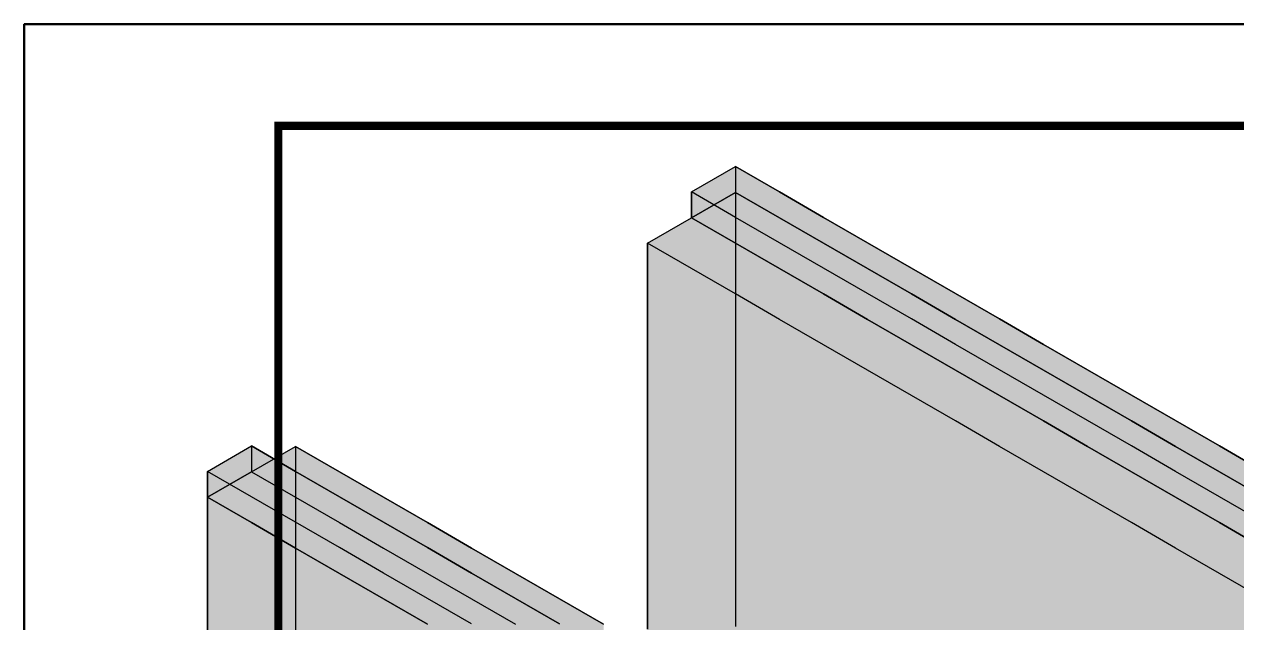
# Model space of a CAD drawing. Header units: metres. Extents: x 0 to 28.4, y 0 to 5.9.
# Drawn here: x 10 to 11.193, y 5.351 to 5.94 of the extents above; entities that cross this region are included whole.
import ezdxf

# ---------------------------------------------------------------- set-up
doc = ezdxf.new("R2010")
doc.units = ezdxf.units.M
doc.header["$LTSCALE"] = 0.25
doc.layers.add('ISO-ARISTAS', color=8, linetype='CONTINUOUS')
doc.layers.add('ISO-CONCRETO-SUP', color=254, linetype='CONTINUOUS', true_color=0xe8e8e8)
doc.layers.add('MARCO', color=7, linetype='CONTINUOUS', lineweight=50)

msp = doc.modelspace()

# ---------------------------------------------------------------- linework, layer by layer
at = {"layer": 'ISO-ARISTAS', "color": 250}
for p, q in [((10.6567, 5.775), (10.7, 5.8)), ((10.6567, 5.775), (10.7, 5.8)), ((10.7433, 5.775), (10.7, 5.8)), ((10.7, 5.8), (10.7, 5.7746)), ((10.7, 5.8), (10.7, 5.7746)), ((10.7, 5.8), (10.7433, 5.775)), ((10.6567, 5.7496), (10.6567, 5.775)), ((10.7, 5.75), (10.6567, 5.775)), ((10.7, 5.75), (10.6567, 5.775)), ((10.6567, 5.775), (10.6567, 5.7496)), ((10.6567, 5.7496), (10.7, 5.7746)), ((10.7, 5.7746), (10.6567, 5.7496)), ((10.6567, 5.7496), (10.7, 5.7746)), ((10.6567, 5.7496), (10.7, 5.7746)), ((10.7433, 5.7496), (10.7, 5.7746)), ((10.7, 5.7746), (10.7, 5.7271)), ((10.7, 5.7746), (10.7, 5.7271)), ((10.7, 5.7746), (10.7433, 5.7496)), ((10.7, 5.7746), (10.7433, 5.7496)), ((10.7, 5.7746), (10.7433, 5.7496)), ((10.7866, 5.75), (10.7433, 5.775)), ((10.7433, 5.775), (10.7866, 5.75)), ((10.6134, 5.7246), (10.6567, 5.7496)), ((10.6134, 5.7246), (10.6567, 5.7496)), ((10.7, 5.7246), (10.6567, 5.7496)), ((10.6567, 5.7496), (10.7, 5.7246)), ((10.7433, 5.725), (10.7, 5.75)), ((10.7433, 5.725), (10.7, 5.75)), ((10.7866, 5.7246), (10.7433, 5.7496)), ((10.7433, 5.7496), (10.7866, 5.7246)), ((10.7433, 5.7496), (10.7866, 5.7246)), ((10.7433, 5.7496), (10.7866, 5.7246)), ((10.8299, 5.725), (10.7866, 5.75)), ((10.7866, 5.75), (10.8299, 5.725)), ((10.6134, 5.6771), (10.6134, 5.7246)), ((10.6567, 5.6996), (10.6134, 5.7246)), ((10.6567, 5.6996), (10.6134, 5.7246)), ((10.6134, 5.7246), (10.6134, 5.6771)), ((10.7, 5.7271), (10.7, 5.6797)), ((10.7, 5.7271), (10.7, 5.6797)), ((10.7433, 5.6996), (10.7, 5.7246)), ((10.7, 5.7246), (10.7433, 5.6996)), ((10.7866, 5.7), (10.7433, 5.725)), ((10.7866, 5.7), (10.7433, 5.725)), ((10.8299, 5.6996), (10.7866, 5.7246)), ((10.7866, 5.7246), (10.8299, 5.6996)), ((10.7866, 5.7246), (10.8299, 5.6996)), ((10.7866, 5.7246), (10.8299, 5.6996)), ((10.8732, 5.7), (10.8299, 5.725)), ((10.8299, 5.725), (10.8732, 5.7)), ((10.7, 5.6746), (10.6567, 5.6996)), ((10.7, 5.6746), (10.6567, 5.6996)), ((10.7866, 5.6746), (10.7433, 5.6996)), ((10.7433, 5.6996), (10.7866, 5.6746)), ((10.8299, 5.675), (10.7866, 5.7)), ((10.8299, 5.675), (10.7866, 5.7)), ((10.8732, 5.6746), (10.8299, 5.6996)), ((10.8299, 5.6996), (10.8732, 5.6746)), ((10.8299, 5.6996), (10.8732, 5.6746)), ((10.8299, 5.6996), (10.8732, 5.6746)), ((10.9165, 5.675), (10.8732, 5.7)), ((10.8732, 5.7), (10.9165, 5.675)), ((10.6134, 5.6297), (10.6134, 5.6771)), ((10.6134, 5.6771), (10.6134, 5.6297)), ((10.7, 5.6797), (10.7, 5.6322)), ((10.7, 5.6797), (10.7, 5.6322)), ((10.7433, 5.6496), (10.7, 5.6746)), ((10.7433, 5.6496), (10.7, 5.6746)), ((10.8299, 5.6496), (10.7866, 5.6746)), ((10.7866, 5.6746), (10.8299, 5.6496)), ((10.8732, 5.65), (10.8299, 5.675)), ((10.8732, 5.65), (10.8299, 5.675)), ((10.9165, 5.6496), (10.8732, 5.6746)), ((10.8732, 5.6746), (10.9165, 5.6496)), ((10.8732, 5.6746), (10.9165, 5.6496)), ((10.8732, 5.6746), (10.9165, 5.6496)), ((10.9598, 5.65), (10.9165, 5.675)), ((10.9165, 5.675), (10.9598, 5.65)), ((10.7866, 5.6246), (10.7433, 5.6496)), ((10.7866, 5.6246), (10.7433, 5.6496)), ((10.8732, 5.6246), (10.8299, 5.6496)), ((10.8299, 5.6496), (10.8732, 5.6246)), ((10.9165, 5.625), (10.8732, 5.65)), ((10.9165, 5.625), (10.8732, 5.65)), ((10.9598, 5.6246), (10.9165, 5.6496)), ((10.9165, 5.6496), (10.9598, 5.6246)), ((10.9165, 5.6496), (10.9598, 5.6246)), ((10.9165, 5.6496), (10.9598, 5.6246)), ((11.0031, 5.625), (10.9598, 5.65)), ((10.9598, 5.65), (11.0031, 5.625)), ((10.6134, 5.5822), (10.6134, 5.6297)), ((10.6134, 5.6297), (10.6134, 5.5822)), ((10.7, 5.6322), (10.7, 5.5848)), ((10.7, 5.6322), (10.7, 5.5848)), ((10.8299, 5.5996), (10.7866, 5.6246)), ((10.8299, 5.5996), (10.7866, 5.6246)), ((10.9165, 5.5996), (10.8732, 5.6246)), ((10.8732, 5.6246), (10.9165, 5.5996)), ((10.9598, 5.6), (10.9165, 5.625)), ((10.9598, 5.6), (10.9165, 5.625)), ((11.0031, 5.5996), (10.9598, 5.6246)), ((10.9598, 5.6246), (11.0031, 5.5996)), ((10.9598, 5.6246), (11.0031, 5.5996)), ((10.9598, 5.6246), (11.0031, 5.5996)), ((11.0464, 5.6), (11.0031, 5.625)), ((11.0031, 5.625), (11.0464, 5.6)), ((10.8732, 5.5746), (10.8299, 5.5996)), ((10.8732, 5.5746), (10.8299, 5.5996)), ((10.9598, 5.5746), (10.9165, 5.5996)), ((10.9165, 5.5996), (10.9598, 5.5746)), ((11.0031, 5.575), (10.9598, 5.6)), ((11.0031, 5.575), (10.9598, 5.6)), ((11.0464, 5.5746), (11.0031, 5.5996)), ((11.0031, 5.5996), (11.0464, 5.5746)), ((11.0031, 5.5996), (11.0464, 5.5746)), ((11.0031, 5.5996), (11.0464, 5.5746)), ((11.0897, 5.575), (11.0464, 5.6)), ((11.0464, 5.6), (11.0897, 5.575)), ((10.7, 5.5848), (10.7, 5.5373)), ((10.7, 5.5848), (10.7, 5.5373)), ((10.6134, 5.5348), (10.6134, 5.5822)), ((10.6134, 5.5822), (10.6134, 5.5348)), ((10.9165, 5.5496), (10.8732, 5.5746)), ((10.9165, 5.5496), (10.8732, 5.5746)), ((11.0031, 5.5496), (10.9598, 5.5746)), ((10.9598, 5.5746), (11.0031, 5.5496)), ((11.0464, 5.55), (11.0031, 5.575)), ((11.0464, 5.55), (11.0031, 5.575)), ((11.0897, 5.5496), (11.0464, 5.5746)), ((11.0464, 5.5746), (11.0897, 5.5496)), ((11.0464, 5.5746), (11.0897, 5.5496)), ((11.0464, 5.5746), (11.0897, 5.5496)), ((11.133, 5.55), (11.0897, 5.575)), ((11.0897, 5.575), (11.133, 5.55)), ((10.9598, 5.5246), (10.9165, 5.5496)), ((10.9598, 5.5246), (10.9165, 5.5496)), ((11.0464, 5.5246), (11.0031, 5.5496)), ((11.0031, 5.5496), (11.0464, 5.5246)), ((11.0897, 5.525), (11.0464, 5.55)), ((11.0897, 5.525), (11.0464, 5.55)), ((11.133, 5.5246), (11.0897, 5.5496)), ((11.0897, 5.5496), (11.133, 5.5246)), ((11.0897, 5.5496), (11.133, 5.5246)), ((11.0897, 5.5496), (11.133, 5.5246)), ((11.1763, 5.525), (11.133, 5.55)), ((11.133, 5.55), (11.1763, 5.525)), ((10.7, 5.5373), (10.7, 5.4898)), ((10.7, 5.5373), (10.7, 5.4898)), ((10.1804, 5.5), (10.2237, 5.525)), ((10.1804, 5.5), (10.2237, 5.525)), ((10.267, 5.5), (10.2237, 5.525)), ((10.2237, 5.525), (10.2237, 5.4996)), ((10.2237, 5.525), (10.2237, 5.4996)), ((10.2237, 5.525), (10.267, 5.5)), ((10.6134, 5.4873), (10.6134, 5.5348)), ((10.6134, 5.5348), (10.6134, 5.4873)), ((11.133, 5.5), (11.0897, 5.525)), ((11.133, 5.5), (11.0897, 5.525)), ((11.2196, 5.5), (11.1763, 5.525)), ((11.1763, 5.525), (11.2196, 5.5)), ((10.2237, 5.4996), (10.267, 5.5246)), ((10.2237, 5.4996), (10.267, 5.5246)), ((10.3103, 5.4996), (10.267, 5.5246)), ((10.267, 5.5246), (10.267, 5.4771)), ((10.267, 5.5246), (10.267, 5.4771)), ((10.267, 5.5246), (10.3103, 5.4996)), ((11.0031, 5.4996), (10.9598, 5.5246)), ((11.0031, 5.4996), (10.9598, 5.5246)), ((11.0897, 5.4996), (11.0464, 5.5246)), ((11.0464, 5.5246), (11.0897, 5.4996)), ((11.1763, 5.4996), (11.133, 5.5246)), ((11.133, 5.5246), (11.1763, 5.4996)), ((11.133, 5.5246), (11.1763, 5.4996)), ((11.133, 5.5246), (11.1763, 5.4996)), ((10.1804, 5.4746), (10.1804, 5.5)), ((10.2237, 5.475), (10.1804, 5.5)), ((10.2237, 5.475), (10.1804, 5.5)), ((10.1804, 5.5), (10.1804, 5.4746)), ((10.1804, 5.4746), (10.2237, 5.4996)), ((10.2237, 5.4996), (10.1804, 5.4746)), ((10.1804, 5.4746), (10.2237, 5.4996)), ((10.1804, 5.4746), (10.2237, 5.4996)), ((10.2237, 5.4996), (10.267, 5.4746)), ((10.2237, 5.4996), (10.267, 5.4746)), ((10.3103, 5.475), (10.267, 5.5)), ((10.267, 5.5), (10.3103, 5.475)), ((10.3536, 5.4746), (10.3103, 5.4996)), ((10.3103, 5.4996), (10.3536, 5.4746)), ((10.7, 5.4898), (10.7, 5.4424)), ((10.7, 5.4898), (10.7, 5.4424)), ((11.0464, 5.4746), (11.0031, 5.4996)), ((11.0464, 5.4746), (11.0031, 5.4996)), ((11.133, 5.4746), (11.0897, 5.4996)), ((11.0897, 5.4996), (11.133, 5.4746)), ((11.1763, 5.475), (11.133, 5.5)), ((11.1763, 5.475), (11.133, 5.5)), ((11.2196, 5.4746), (11.1763, 5.4996)), ((11.1763, 5.4996), (11.2196, 5.4746)), ((11.1763, 5.4996), (11.2196, 5.4746)), ((11.1763, 5.4996), (11.2196, 5.4746)), ((10.6134, 5.4398), (10.6134, 5.4873)), ((10.6134, 5.4873), (10.6134, 5.4398)), ((10.1804, 5.4271), (10.1804, 5.4746)), ((10.2237, 5.4496), (10.1804, 5.4746)), ((10.2237, 5.4496), (10.1804, 5.4746)), ((10.2237, 5.4496), (10.1804, 5.4746)), ((10.1804, 5.4746), (10.1804, 5.4271)), ((10.1804, 5.4746), (10.2237, 5.4496)), ((10.267, 5.45), (10.2237, 5.475)), ((10.267, 5.45), (10.2237, 5.475)), ((10.267, 5.4771), (10.267, 5.4297)), ((10.267, 5.4771), (10.267, 5.4297)), ((10.267, 5.4746), (10.3103, 5.4496)), ((10.267, 5.4746), (10.3103, 5.4496)), ((10.3536, 5.45), (10.3103, 5.475)), ((10.3103, 5.475), (10.3536, 5.45)), ((10.3969, 5.4496), (10.3536, 5.4746)), ((10.3536, 5.4746), (10.3969, 5.4496)), ((11.0897, 5.4496), (11.0464, 5.4746)), ((11.0897, 5.4496), (11.0464, 5.4746)), ((11.1763, 5.4496), (11.133, 5.4746)), ((11.133, 5.4746), (11.1763, 5.4496)), ((11.2196, 5.45), (11.1763, 5.475)), ((11.2196, 5.45), (11.1763, 5.475)), ((10.267, 5.4246), (10.2237, 5.4496)), ((10.267, 5.4246), (10.2237, 5.4496)), ((10.267, 5.4246), (10.2237, 5.4496)), ((10.2237, 5.4496), (10.267, 5.4246)), ((10.3103, 5.425), (10.267, 5.45)), ((10.3103, 5.425), (10.267, 5.45)), ((10.3103, 5.4496), (10.3536, 5.4246)), ((10.3103, 5.4496), (10.3536, 5.4246)), ((10.3969, 5.425), (10.3536, 5.45)), ((10.3536, 5.45), (10.3969, 5.425)), ((10.4402, 5.4246), (10.3969, 5.4496)), ((10.3969, 5.4496), (10.4402, 5.4246)), ((10.7, 5.4424), (10.7, 5.3949)), ((10.7, 5.4424), (10.7, 5.3949)), ((11.133, 5.4246), (11.0897, 5.4496)), ((11.133, 5.4246), (11.0897, 5.4496)), ((11.2196, 5.4246), (11.1763, 5.4496)), ((11.1763, 5.4496), (11.2196, 5.4246)), ((10.267, 5.4297), (10.267, 5.3822)), ((10.267, 5.4297), (10.267, 5.3822)), ((10.6134, 5.3924), (10.6134, 5.4398)), ((10.6134, 5.4398), (10.6134, 5.3924)), ((10.1804, 5.3797), (10.1804, 5.4271)), ((10.1804, 5.4271), (10.1804, 5.3797)), ((10.3103, 5.3996), (10.267, 5.4246)), ((10.3103, 5.3996), (10.267, 5.4246)), ((10.3103, 5.3996), (10.267, 5.4246)), ((10.267, 5.4246), (10.3103, 5.3996)), ((10.3536, 5.4), (10.3103, 5.425)), ((10.3536, 5.4), (10.3103, 5.425)), ((10.3536, 5.4246), (10.3969, 5.3996)), ((10.3536, 5.4246), (10.3969, 5.3996)), ((10.4402, 5.4), (10.3969, 5.425)), ((10.3969, 5.425), (10.4402, 5.4)), ((10.4835, 5.3996), (10.4402, 5.4246)), ((10.4402, 5.4246), (10.4835, 5.3996)), ((11.1763, 5.3996), (11.133, 5.4246)), ((11.1763, 5.3996), (11.133, 5.4246)), ((10.3536, 5.3746), (10.3103, 5.3996)), ((10.3536, 5.3746), (10.3103, 5.3996)), ((10.3536, 5.3746), (10.3103, 5.3996)), ((10.3103, 5.3996), (10.3536, 5.3746)), ((10.3969, 5.375), (10.3536, 5.4)), ((10.3969, 5.375), (10.3536, 5.4)), ((10.3969, 5.3996), (10.4402, 5.3746)), ((10.3969, 5.3996), (10.4402, 5.3746)), ((10.4835, 5.375), (10.4402, 5.4)), ((10.4402, 5.4), (10.4835, 5.375)), ((10.5268, 5.3746), (10.4835, 5.3996)), ((10.4835, 5.3996), (10.5268, 5.3746)), ((10.7, 5.3949), (10.7, 5.3475)), ((10.7, 5.3949), (10.7, 5.3475)), ((11.2196, 5.3746), (11.1763, 5.3996)), ((11.2196, 5.3746), (11.1763, 5.3996)), ((10.267, 5.3822), (10.267, 5.3348)), ((10.267, 5.3822), (10.267, 5.3348)), ((10.6134, 5.3449), (10.6134, 5.3924)), ((10.6134, 5.3924), (10.6134, 5.3449)), ((10.1804, 5.3322), (10.1804, 5.3797)), ((10.1804, 5.3797), (10.1804, 5.3322)), ((10.3969, 5.3496), (10.3536, 5.3746)), ((10.3969, 5.3496), (10.3536, 5.3746)), ((10.3969, 5.3496), (10.3536, 5.3746)), ((10.3536, 5.3746), (10.3969, 5.3496)), ((10.4402, 5.35), (10.3969, 5.375)), ((10.4402, 5.35), (10.3969, 5.375)), ((10.4402, 5.3746), (10.4835, 5.3496)), ((10.4402, 5.3746), (10.4835, 5.3496)), ((10.5268, 5.35), (10.4835, 5.375)), ((10.4835, 5.375), (10.5268, 5.35)), ((10.5701, 5.3496), (10.5268, 5.3746)), ((10.5268, 5.3746), (10.5701, 5.3496))]:
    msp.add_line(p, q, dxfattribs=at)
at = {"layer": 'ISO-CONCRETO-SUP', "true_color": 0x949491}
for points in [[(10.7, 5.7746), (10.6567, 5.7496), (10.7, 5.8), (10.6567, 5.775)], [(10.7, 5.7271), (10.6567, 5.7021), (10.7, 5.7746), (10.6567, 5.7496)], [(10.6567, 5.7021), (10.6134, 5.6771), (10.6567, 5.7496), (10.6134, 5.7246)], [(10.7, 5.6797), (10.6567, 5.6547), (10.7, 5.7271), (10.6567, 5.7021)], [(10.6567, 5.6547), (10.6134, 5.6297), (10.6567, 5.7021), (10.6134, 5.6771)], [(10.7, 5.6322), (10.6567, 5.6072), (10.7, 5.6797), (10.6567, 5.6547)], [(10.6567, 5.6072), (10.6134, 5.5822), (10.6567, 5.6547), (10.6134, 5.6297)], [(10.7, 5.5848), (10.6567, 5.5598), (10.7, 5.6322), (10.6567, 5.6072)], [(10.6567, 5.5598), (10.6134, 5.5348), (10.6567, 5.6072), (10.6134, 5.5822)], [(10.7, 5.5373), (10.6567, 5.5123), (10.7, 5.5848), (10.6567, 5.5598)], [(10.6567, 5.5123), (10.6134, 5.4873), (10.6567, 5.5598), (10.6134, 5.5348)], [(10.7, 5.4898), (10.6567, 5.4648), (10.7, 5.5373), (10.6567, 5.5123)], [(10.2237, 5.4996), (10.1804, 5.4746), (10.2237, 5.525), (10.1804, 5.5)], [(10.267, 5.4771), (10.2237, 5.4521), (10.267, 5.5246), (10.2237, 5.4996)], [(10.6567, 5.4648), (10.6134, 5.4398), (10.6567, 5.5123), (10.6134, 5.4873)], [(10.2237, 5.4521), (10.1804, 5.4271), (10.2237, 5.4996), (10.1804, 5.4746)], [(10.7, 5.4424), (10.6567, 5.4174), (10.7, 5.4898), (10.6567, 5.4648)], [(10.267, 5.4297), (10.2237, 5.4047), (10.267, 5.4771), (10.2237, 5.4521)], [(10.6567, 5.4174), (10.6134, 5.3924), (10.6567, 5.4648), (10.6134, 5.4398)], [(10.2237, 5.4047), (10.1804, 5.3797), (10.2237, 5.4521), (10.1804, 5.4271)], [(10.7, 5.3949), (10.6567, 5.3699), (10.7, 5.4424), (10.6567, 5.4174)], [(10.267, 5.3822), (10.2237, 5.3572), (10.267, 5.4297), (10.2237, 5.4047)], [(10.6567, 5.3699), (10.6134, 5.3449), (10.6567, 5.4174), (10.6134, 5.3924)], [(10.2237, 5.3572), (10.1804, 5.3322), (10.2237, 5.4047), (10.1804, 5.3797)], [(10.7, 5.3475), (10.6567, 5.3225), (10.7, 5.3949), (10.6567, 5.3699)], [(10.267, 5.3348), (10.2237, 5.3098), (10.267, 5.3822), (10.2237, 5.3572)], [(10.6567, 5.3225), (10.6134, 5.2975), (10.6567, 5.3699), (10.6134, 5.3449)], [(10.2237, 5.3098), (10.1804, 5.2848), (10.2237, 5.3572), (10.1804, 5.3322)]]:
    msp.add_solid(points, dxfattribs=at)
at = {"layer": 'ISO-CONCRETO-SUP', "true_color": 0xb8b8b3}
for points in [[(10.7, 5.8), (10.7433, 5.775), (10.6567, 5.775), (10.7, 5.75)], [(10.7, 5.7746), (10.7433, 5.7496), (10.6567, 5.7496), (10.7, 5.7246)], [(10.7, 5.7746), (10.7433, 5.7496), (10.6567, 5.7496), (10.7, 5.7246)], [(10.7433, 5.775), (10.7866, 5.75), (10.7, 5.75), (10.7433, 5.725)], [(10.6567, 5.7496), (10.7, 5.7246), (10.6134, 5.7246), (10.6567, 5.6996)], [(10.7433, 5.7496), (10.7866, 5.7246), (10.7, 5.7246), (10.7433, 5.6996)], [(10.7433, 5.7496), (10.7866, 5.7246), (10.7, 5.7246), (10.7433, 5.6996)], [(10.7866, 5.75), (10.8299, 5.725), (10.7433, 5.725), (10.7866, 5.7)], [(10.7, 5.7246), (10.7433, 5.6996), (10.6567, 5.6996), (10.7, 5.6746)], [(10.7866, 5.7246), (10.8299, 5.6996), (10.7433, 5.6996), (10.7866, 5.6746)], [(10.7866, 5.7246), (10.8299, 5.6996), (10.7433, 5.6996), (10.7866, 5.6746)], [(10.8299, 5.725), (10.8732, 5.7), (10.7866, 5.7), (10.8299, 5.675)], [(10.7433, 5.6996), (10.7866, 5.6746), (10.7, 5.6746), (10.7433, 5.6496)], [(10.8299, 5.6996), (10.8732, 5.6746), (10.7866, 5.6746), (10.8299, 5.6496)], [(10.8299, 5.6996), (10.8732, 5.6746), (10.7866, 5.6746), (10.8299, 5.6496)], [(10.8732, 5.7), (10.9165, 5.675), (10.8299, 5.675), (10.8732, 5.65)], [(10.7866, 5.6746), (10.8299, 5.6496), (10.7433, 5.6496), (10.7866, 5.6246)], [(10.8732, 5.6746), (10.9165, 5.6496), (10.8299, 5.6496), (10.8732, 5.6246)], [(10.8732, 5.6746), (10.9165, 5.6496), (10.8299, 5.6496), (10.8732, 5.6246)], [(10.9165, 5.675), (10.9598, 5.65), (10.8732, 5.65), (10.9165, 5.625)], [(10.8299, 5.6496), (10.8732, 5.6246), (10.7866, 5.6246), (10.8299, 5.5996)], [(10.9165, 5.6496), (10.9598, 5.6246), (10.8732, 5.6246), (10.9165, 5.5996)], [(10.9165, 5.6496), (10.9598, 5.6246), (10.8732, 5.6246), (10.9165, 5.5996)], [(10.9598, 5.65), (11.0031, 5.625), (10.9165, 5.625), (10.9598, 5.6)], [(10.8732, 5.6246), (10.9165, 5.5996), (10.8299, 5.5996), (10.8732, 5.5746)], [(10.9598, 5.6246), (11.0031, 5.5996), (10.9165, 5.5996), (10.9598, 5.5746)], [(10.9598, 5.6246), (11.0031, 5.5996), (10.9165, 5.5996), (10.9598, 5.5746)], [(11.0031, 5.625), (11.0464, 5.6), (10.9598, 5.6), (11.0031, 5.575)], [(10.9165, 5.5996), (10.9598, 5.5746), (10.8732, 5.5746), (10.9165, 5.5496)], [(11.0031, 5.5996), (11.0464, 5.5746), (10.9598, 5.5746), (11.0031, 5.5496)], [(11.0031, 5.5996), (11.0464, 5.5746), (10.9598, 5.5746), (11.0031, 5.5496)], [(11.0464, 5.6), (11.0897, 5.575), (11.0031, 5.575), (11.0464, 5.55)], [(10.9598, 5.5746), (11.0031, 5.5496), (10.9165, 5.5496), (10.9598, 5.5246)], [(11.0464, 5.5746), (11.0897, 5.5496), (11.0031, 5.5496), (11.0464, 5.5246)], [(11.0464, 5.5746), (11.0897, 5.5496), (11.0031, 5.5496), (11.0464, 5.5246)], [(11.0897, 5.575), (11.133, 5.55), (11.0464, 5.55), (11.0897, 5.525)], [(11.0031, 5.5496), (11.0464, 5.5246), (10.9598, 5.5246), (11.0031, 5.4996)], [(11.0897, 5.5496), (11.133, 5.5246), (11.0464, 5.5246), (11.0897, 5.4996)], [(11.0897, 5.5496), (11.133, 5.5246), (11.0464, 5.5246), (11.0897, 5.4996)], [(11.133, 5.55), (11.1763, 5.525), (11.0897, 5.525), (11.133, 5.5)], [(10.2237, 5.525), (10.267, 5.5), (10.1804, 5.5), (10.2237, 5.475)], [(11.1763, 5.525), (11.2196, 5.5), (11.133, 5.5), (11.1763, 5.475)], [(10.267, 5.5246), (10.3103, 5.4996), (10.2237, 5.4996), (10.267, 5.4746)], [(11.0464, 5.5246), (11.0897, 5.4996), (11.0031, 5.4996), (11.0464, 5.4746)], [(11.133, 5.5246), (11.1763, 5.4996), (11.0897, 5.4996), (11.133, 5.4746)], [(11.133, 5.5246), (11.1763, 5.4996), (11.0897, 5.4996), (11.133, 5.4746)], [(10.2237, 5.4996), (10.267, 5.4746), (10.1804, 5.4746), (10.2237, 5.4496)], [(10.2237, 5.4996), (10.267, 5.4746), (10.1804, 5.4746), (10.2237, 5.4496)], [(10.267, 5.5), (10.3103, 5.475), (10.2237, 5.475), (10.267, 5.45)], [(10.3103, 5.4996), (10.3536, 5.4746), (10.267, 5.4746), (10.3103, 5.4496)], [(11.0897, 5.4996), (11.133, 5.4746), (11.0464, 5.4746), (11.0897, 5.4496)], [(11.1763, 5.4996), (11.2196, 5.4746), (11.133, 5.4746), (11.1763, 5.4496)], [(11.1763, 5.4996), (11.2196, 5.4746), (11.133, 5.4746), (11.1763, 5.4496)], [(11.2196, 5.5), (11.2629, 5.475), (11.1763, 5.475), (11.2196, 5.45)], [(10.267, 5.4746), (10.3103, 5.4496), (10.2237, 5.4496), (10.267, 5.4246)], [(10.267, 5.4746), (10.3103, 5.4496), (10.2237, 5.4496), (10.267, 5.4246)], [(10.3103, 5.475), (10.3536, 5.45), (10.267, 5.45), (10.3103, 5.425)], [(10.3536, 5.4746), (10.3969, 5.4496), (10.3103, 5.4496), (10.3536, 5.4246)], [(11.133, 5.4746), (11.1763, 5.4496), (11.0897, 5.4496), (11.133, 5.4246)], [(11.2196, 5.4746), (11.2629, 5.4496), (11.1763, 5.4496), (11.2196, 5.4246)], [(11.2196, 5.4746), (11.2629, 5.4496), (11.1763, 5.4496), (11.2196, 5.4246)], [(10.3103, 5.4496), (10.3536, 5.4246), (10.267, 5.4246), (10.3103, 5.3996)], [(10.3103, 5.4496), (10.3536, 5.4246), (10.267, 5.4246), (10.3103, 5.3996)], [(10.3536, 5.45), (10.3969, 5.425), (10.3103, 5.425), (10.3536, 5.4)], [(10.3969, 5.4496), (10.4402, 5.4246), (10.3536, 5.4246), (10.3969, 5.3996)], [(11.1763, 5.4496), (11.2196, 5.4246), (11.133, 5.4246), (11.1763, 5.3996)], [(10.3536, 5.4246), (10.3969, 5.3996), (10.3103, 5.3996), (10.3536, 5.3746)], [(10.3536, 5.4246), (10.3969, 5.3996), (10.3103, 5.3996), (10.3536, 5.3746)], [(10.3969, 5.425), (10.4402, 5.4), (10.3536, 5.4), (10.3969, 5.375)], [(10.4402, 5.4246), (10.4835, 5.3996), (10.3969, 5.3996), (10.4402, 5.3746)], [(11.2196, 5.4246), (11.2629, 5.3996), (11.1763, 5.3996), (11.2196, 5.3746)], [(10.3969, 5.3996), (10.4402, 5.3746), (10.3536, 5.3746), (10.3969, 5.3496)], [(10.3969, 5.3996), (10.4402, 5.3746), (10.3536, 5.3746), (10.3969, 5.3496)], [(10.4402, 5.4), (10.4835, 5.375), (10.3969, 5.375), (10.4402, 5.35)], [(10.4835, 5.3996), (10.5268, 5.3746), (10.4402, 5.3746), (10.4835, 5.3496)], [(10.4402, 5.3746), (10.4835, 5.3496), (10.3969, 5.3496), (10.4402, 5.3246)], [(10.4402, 5.3746), (10.4835, 5.3496), (10.3969, 5.3496), (10.4402, 5.3246)], [(10.4835, 5.375), (10.5268, 5.35), (10.4402, 5.35), (10.4835, 5.325)], [(10.5268, 5.3746), (10.5701, 5.3496), (10.4835, 5.3496), (10.5268, 5.3246)]]:
    msp.add_solid(points, dxfattribs=at)
at = {"layer": 'ISO-CONCRETO-SUP', "true_color": 0xa6a6a2}
for points in [[(10.7, 5.7746), (10.7433, 5.7496), (10.7, 5.8), (10.7433, 5.775)], [(10.6567, 5.7496), (10.7, 5.7246), (10.6567, 5.775), (10.7, 5.75)], [(10.7, 5.7271), (10.7433, 5.7021), (10.7, 5.7746), (10.7433, 5.7496)], [(10.7433, 5.7496), (10.7866, 5.7246), (10.7433, 5.775), (10.7866, 5.75)], [(10.7, 5.7246), (10.7433, 5.6996), (10.7, 5.75), (10.7433, 5.725)], [(10.7433, 5.7021), (10.7866, 5.6771), (10.7433, 5.7496), (10.7866, 5.7246)], [(10.7866, 5.7246), (10.8299, 5.6996), (10.7866, 5.75), (10.8299, 5.725)], [(10.6134, 5.6771), (10.6567, 5.6521), (10.6134, 5.7246), (10.6567, 5.6996)], [(10.7, 5.6797), (10.7433, 5.6547), (10.7, 5.7271), (10.7433, 5.7021)], [(10.7433, 5.6996), (10.7866, 5.6746), (10.7433, 5.725), (10.7866, 5.7)], [(10.7866, 5.6771), (10.8299, 5.6521), (10.7866, 5.7246), (10.8299, 5.6996)], [(10.8299, 5.6996), (10.8732, 5.6746), (10.8299, 5.725), (10.8732, 5.7)], [(10.6567, 5.6521), (10.7, 5.6271), (10.6567, 5.6996), (10.7, 5.6746)], [(10.7433, 5.6547), (10.7866, 5.6297), (10.7433, 5.7021), (10.7866, 5.6771)], [(10.7866, 5.6746), (10.8299, 5.6496), (10.7866, 5.7), (10.8299, 5.675)], [(10.8299, 5.6521), (10.8732, 5.6271), (10.8299, 5.6996), (10.8732, 5.6746)], [(10.8732, 5.6746), (10.9165, 5.6496), (10.8732, 5.7), (10.9165, 5.675)], [(10.6134, 5.6297), (10.6567, 5.6047), (10.6134, 5.6771), (10.6567, 5.6521)], [(10.7, 5.6322), (10.7433, 5.6072), (10.7, 5.6797), (10.7433, 5.6547)], [(10.7, 5.6271), (10.7433, 5.6021), (10.7, 5.6746), (10.7433, 5.6496)], [(10.7866, 5.6297), (10.8299, 5.6047), (10.7866, 5.6771), (10.8299, 5.6521)], [(10.8299, 5.6496), (10.8732, 5.6246), (10.8299, 5.675), (10.8732, 5.65)], [(10.8732, 5.6271), (10.9165, 5.6021), (10.8732, 5.6746), (10.9165, 5.6496)], [(10.9165, 5.6496), (10.9598, 5.6246), (10.9165, 5.675), (10.9598, 5.65)], [(10.6567, 5.6047), (10.7, 5.5797), (10.6567, 5.6521), (10.7, 5.6271)], [(10.7433, 5.6072), (10.7866, 5.5822), (10.7433, 5.6547), (10.7866, 5.6297)], [(10.7433, 5.6021), (10.7866, 5.5771), (10.7433, 5.6496), (10.7866, 5.6246)], [(10.8299, 5.6047), (10.8732, 5.5797), (10.8299, 5.6521), (10.8732, 5.6271)], [(10.8732, 5.6246), (10.9165, 5.5996), (10.8732, 5.65), (10.9165, 5.625)], [(10.9165, 5.6021), (10.9598, 5.5771), (10.9165, 5.6496), (10.9598, 5.6246)], [(10.9598, 5.6246), (11.0031, 5.5996), (10.9598, 5.65), (11.0031, 5.625)], [(10.6134, 5.5822), (10.6567, 5.5572), (10.6134, 5.6297), (10.6567, 5.6047)], [(10.7, 5.5848), (10.7433, 5.5598), (10.7, 5.6322), (10.7433, 5.6072)], [(10.7, 5.5797), (10.7433, 5.5547), (10.7, 5.6271), (10.7433, 5.6021)], [(10.7866, 5.5822), (10.8299, 5.5572), (10.7866, 5.6297), (10.8299, 5.6047)], [(10.7866, 5.5771), (10.8299, 5.5521), (10.7866, 5.6246), (10.8299, 5.5996)], [(10.8732, 5.5797), (10.9165, 5.5547), (10.8732, 5.6271), (10.9165, 5.6021)], [(10.9165, 5.5996), (10.9598, 5.5746), (10.9165, 5.625), (10.9598, 5.6)], [(10.9598, 5.5771), (11.0031, 5.5521), (10.9598, 5.6246), (11.0031, 5.5996)], [(11.0031, 5.5996), (11.0464, 5.5746), (11.0031, 5.625), (11.0464, 5.6)], [(10.6567, 5.5572), (10.7, 5.5322), (10.6567, 5.6047), (10.7, 5.5797)], [(10.7433, 5.5598), (10.7866, 5.5348), (10.7433, 5.6072), (10.7866, 5.5822)], [(10.7433, 5.5547), (10.7866, 5.5297), (10.7433, 5.6021), (10.7866, 5.5771)], [(10.8299, 5.5572), (10.8732, 5.5322), (10.8299, 5.6047), (10.8732, 5.5797)], [(10.8299, 5.5521), (10.8732, 5.5271), (10.8299, 5.5996), (10.8732, 5.5746)], [(10.9165, 5.5547), (10.9598, 5.5297), (10.9165, 5.6021), (10.9598, 5.5771)], [(10.9598, 5.5746), (11.0031, 5.5496), (10.9598, 5.6), (11.0031, 5.575)], [(11.0031, 5.5521), (11.0464, 5.5271), (11.0031, 5.5996), (11.0464, 5.5746)], [(11.0464, 5.5746), (11.0897, 5.5496), (11.0464, 5.6), (11.0897, 5.575)], [(10.7, 5.5373), (10.7433, 5.5123), (10.7, 5.5848), (10.7433, 5.5598)], [(10.6134, 5.5348), (10.6567, 5.5098), (10.6134, 5.5822), (10.6567, 5.5572)], [(10.7, 5.5322), (10.7433, 5.5072), (10.7, 5.5797), (10.7433, 5.5547)], [(10.7866, 5.5348), (10.8299, 5.5098), (10.7866, 5.5822), (10.8299, 5.5572)], [(10.7866, 5.5297), (10.8299, 5.5047), (10.7866, 5.5771), (10.8299, 5.5521)], [(10.8732, 5.5322), (10.9165, 5.5072), (10.8732, 5.5797), (10.9165, 5.5547)], [(10.8732, 5.5271), (10.9165, 5.5021), (10.8732, 5.5746), (10.9165, 5.5496)], [(10.9598, 5.5297), (11.0031, 5.5047), (10.9598, 5.5771), (11.0031, 5.5521)], [(11.0031, 5.5496), (11.0464, 5.5246), (11.0031, 5.575), (11.0464, 5.55)], [(11.0464, 5.5271), (11.0897, 5.5021), (11.0464, 5.5746), (11.0897, 5.5496)], [(11.0897, 5.5496), (11.133, 5.5246), (11.0897, 5.575), (11.133, 5.55)], [(10.6567, 5.5098), (10.7, 5.4848), (10.6567, 5.5572), (10.7, 5.5322)], [(10.7433, 5.5123), (10.7866, 5.4873), (10.7433, 5.5598), (10.7866, 5.5348)], [(10.7433, 5.5072), (10.7866, 5.4822), (10.7433, 5.5547), (10.7866, 5.5297)], [(10.8299, 5.5098), (10.8732, 5.4848), (10.8299, 5.5572), (10.8732, 5.5322)], [(10.8299, 5.5047), (10.8732, 5.4797), (10.8299, 5.5521), (10.8732, 5.5271)], [(10.9165, 5.5072), (10.9598, 5.4822), (10.9165, 5.5547), (10.9598, 5.5297)], [(10.9165, 5.5021), (10.9598, 5.4771), (10.9165, 5.5496), (10.9598, 5.5246)], [(11.0031, 5.5047), (11.0464, 5.4797), (11.0031, 5.5521), (11.0464, 5.5271)], [(11.0464, 5.5246), (11.0897, 5.4996), (11.0464, 5.55), (11.0897, 5.525)], [(11.0897, 5.5021), (11.133, 5.4771), (11.0897, 5.5496), (11.133, 5.5246)], [(11.133, 5.5246), (11.1763, 5.4996), (11.133, 5.55), (11.1763, 5.525)], [(10.7, 5.4898), (10.7433, 5.4648), (10.7, 5.5373), (10.7433, 5.5123)], [(10.2237, 5.4996), (10.267, 5.4746), (10.2237, 5.525), (10.267, 5.5)], [(10.6134, 5.4873), (10.6567, 5.4623), (10.6134, 5.5348), (10.6567, 5.5098)], [(10.7, 5.4848), (10.7433, 5.4598), (10.7, 5.5322), (10.7433, 5.5072)], [(10.7866, 5.4873), (10.8299, 5.4623), (10.7866, 5.5348), (10.8299, 5.5098)], [(10.7866, 5.4822), (10.8299, 5.4572), (10.7866, 5.5297), (10.8299, 5.5047)], [(10.8732, 5.4848), (10.9165, 5.4598), (10.8732, 5.5322), (10.9165, 5.5072)], [(10.8732, 5.4797), (10.9165, 5.4547), (10.8732, 5.5271), (10.9165, 5.5021)], [(10.9598, 5.4822), (11.0031, 5.4572), (10.9598, 5.5297), (11.0031, 5.5047)], [(11.0464, 5.4797), (11.0897, 5.4547), (11.0464, 5.5271), (11.0897, 5.5021)], [(11.0897, 5.4996), (11.133, 5.4746), (11.0897, 5.525), (11.133, 5.5)], [(11.1763, 5.4996), (11.2196, 5.4746), (11.1763, 5.525), (11.2196, 5.5)], [(10.267, 5.4771), (10.3103, 5.4521), (10.267, 5.5246), (10.3103, 5.4996)], [(10.9598, 5.4771), (11.0031, 5.4521), (10.9598, 5.5246), (11.0031, 5.4996)], [(11.133, 5.4771), (11.1763, 5.4521), (11.133, 5.5246), (11.1763, 5.4996)], [(10.6567, 5.4623), (10.7, 5.4373), (10.6567, 5.5098), (10.7, 5.4848)], [(10.7433, 5.4648), (10.7866, 5.4398), (10.7433, 5.5123), (10.7866, 5.4873)], [(10.7433, 5.4598), (10.7866, 5.4348), (10.7433, 5.5072), (10.7866, 5.4822)], [(10.8299, 5.4623), (10.8732, 5.4373), (10.8299, 5.5098), (10.8732, 5.4848)], [(10.8299, 5.4572), (10.8732, 5.4322), (10.8299, 5.5047), (10.8732, 5.4797)], [(10.9165, 5.4598), (10.9598, 5.4348), (10.9165, 5.5072), (10.9598, 5.4822)], [(10.9165, 5.4547), (10.9598, 5.4297), (10.9165, 5.5021), (10.9598, 5.4771)], [(11.0031, 5.4572), (11.0464, 5.4322), (11.0031, 5.5047), (11.0464, 5.4797)], [(11.0897, 5.4547), (11.133, 5.4297), (11.0897, 5.5021), (11.133, 5.4771)], [(10.1804, 5.4746), (10.2237, 5.4496), (10.1804, 5.5), (10.2237, 5.475)], [(10.267, 5.4746), (10.3103, 5.4496), (10.267, 5.5), (10.3103, 5.475)], [(10.3103, 5.4521), (10.3536, 5.4271), (10.3103, 5.4996), (10.3536, 5.4746)], [(10.7, 5.4424), (10.7433, 5.4174), (10.7, 5.4898), (10.7433, 5.4648)], [(11.0031, 5.4521), (11.0464, 5.4271), (11.0031, 5.4996), (11.0464, 5.4746)], [(11.133, 5.4746), (11.1763, 5.4496), (11.133, 5.5), (11.1763, 5.475)], [(11.1763, 5.4521), (11.2196, 5.4271), (11.1763, 5.4996), (11.2196, 5.4746)], [(10.6134, 5.4398), (10.6567, 5.4148), (10.6134, 5.4873), (10.6567, 5.4623)], [(10.7, 5.4373), (10.7433, 5.4123), (10.7, 5.4848), (10.7433, 5.4598)], [(10.7866, 5.4398), (10.8299, 5.4148), (10.7866, 5.4873), (10.8299, 5.4623)], [(10.7866, 5.4348), (10.8299, 5.4098), (10.7866, 5.4822), (10.8299, 5.4572)], [(10.8732, 5.4373), (10.9165, 5.4123), (10.8732, 5.4848), (10.9165, 5.4598)], [(10.8732, 5.4322), (10.9165, 5.4072), (10.8732, 5.4797), (10.9165, 5.4547)], [(10.9598, 5.4348), (11.0031, 5.4098), (10.9598, 5.4822), (11.0031, 5.4572)], [(11.0464, 5.4322), (11.0897, 5.4072), (11.0464, 5.4797), (11.0897, 5.4547)], [(10.1804, 5.4271), (10.2237, 5.4021), (10.1804, 5.4746), (10.2237, 5.4496)], [(10.2237, 5.4496), (10.267, 5.4246), (10.2237, 5.475), (10.267, 5.45)], [(10.267, 5.4297), (10.3103, 5.4047), (10.267, 5.4771), (10.3103, 5.4521)], [(10.3103, 5.4496), (10.3536, 5.4246), (10.3103, 5.475), (10.3536, 5.45)], [(10.3536, 5.4271), (10.3969, 5.4021), (10.3536, 5.4746), (10.3969, 5.4496)], [(10.9598, 5.4297), (11.0031, 5.4047), (10.9598, 5.4771), (11.0031, 5.4521)], [(11.0464, 5.4271), (11.0897, 5.4021), (11.0464, 5.4746), (11.0897, 5.4496)], [(11.133, 5.4297), (11.1763, 5.4047), (11.133, 5.4771), (11.1763, 5.4521)], [(11.1763, 5.4496), (11.2196, 5.4246), (11.1763, 5.475), (11.2196, 5.45)], [(10.6567, 5.4148), (10.7, 5.3898), (10.6567, 5.4623), (10.7, 5.4373)], [(10.7433, 5.4174), (10.7866, 5.3924), (10.7433, 5.4648), (10.7866, 5.4398)], [(10.7433, 5.4123), (10.7866, 5.3873), (10.7433, 5.4598), (10.7866, 5.4348)], [(10.8299, 5.4148), (10.8732, 5.3898), (10.8299, 5.4623), (10.8732, 5.4373)], [(10.8299, 5.4098), (10.8732, 5.3848), (10.8299, 5.4572), (10.8732, 5.4322)], [(10.9165, 5.4123), (10.9598, 5.3873), (10.9165, 5.4598), (10.9598, 5.4348)], [(10.9165, 5.4072), (10.9598, 5.3822), (10.9165, 5.4547), (10.9598, 5.4297)], [(11.0031, 5.4098), (11.0464, 5.3848), (11.0031, 5.4572), (11.0464, 5.4322)], [(11.0897, 5.4072), (11.133, 5.3822), (11.0897, 5.4547), (11.133, 5.4297)], [(10.2237, 5.4021), (10.267, 5.3771), (10.2237, 5.4496), (10.267, 5.4246)], [(10.267, 5.4246), (10.3103, 5.3996), (10.267, 5.45), (10.3103, 5.425)], [(10.3103, 5.4047), (10.3536, 5.3797), (10.3103, 5.4521), (10.3536, 5.4271)], [(10.3536, 5.4246), (10.3969, 5.3996), (10.3536, 5.45), (10.3969, 5.425)], [(10.3969, 5.4021), (10.4402, 5.3771), (10.3969, 5.4496), (10.4402, 5.4246)], [(10.7, 5.3949), (10.7433, 5.3699), (10.7, 5.4424), (10.7433, 5.4174)], [(11.0031, 5.4047), (11.0464, 5.3797), (11.0031, 5.4521), (11.0464, 5.4271)], [(11.0897, 5.4021), (11.133, 5.3771), (11.0897, 5.4496), (11.133, 5.4246)], [(11.1763, 5.4047), (11.2196, 5.3797), (11.1763, 5.4521), (11.2196, 5.4271)], [(10.267, 5.3822), (10.3103, 5.3572), (10.267, 5.4297), (10.3103, 5.4047)], [(10.6134, 5.3924), (10.6567, 5.3674), (10.6134, 5.4398), (10.6567, 5.4148)], [(10.7, 5.3898), (10.7433, 5.3648), (10.7, 5.4373), (10.7433, 5.4123)], [(10.7866, 5.3924), (10.8299, 5.3674), (10.7866, 5.4398), (10.8299, 5.4148)], [(10.7866, 5.3873), (10.8299, 5.3623), (10.7866, 5.4348), (10.8299, 5.4098)], [(10.8732, 5.3898), (10.9165, 5.3648), (10.8732, 5.4373), (10.9165, 5.4123)], [(10.8732, 5.3848), (10.9165, 5.3598), (10.8732, 5.4322), (10.9165, 5.4072)], [(10.9598, 5.3873), (11.0031, 5.3623), (10.9598, 5.4348), (11.0031, 5.4098)], [(10.9598, 5.3822), (11.0031, 5.3572), (10.9598, 5.4297), (11.0031, 5.4047)], [(11.0464, 5.3848), (11.0897, 5.3598), (11.0464, 5.4322), (11.0897, 5.4072)], [(11.133, 5.3822), (11.1763, 5.3572), (11.133, 5.4297), (11.1763, 5.4047)], [(10.1804, 5.3797), (10.2237, 5.3547), (10.1804, 5.4271), (10.2237, 5.4021)], [(10.267, 5.3771), (10.3103, 5.3521), (10.267, 5.4246), (10.3103, 5.3996)], [(10.3103, 5.3996), (10.3536, 5.3746), (10.3103, 5.425), (10.3536, 5.4)], [(10.3536, 5.3797), (10.3969, 5.3547), (10.3536, 5.4271), (10.3969, 5.4021)], [(10.3969, 5.3996), (10.4402, 5.3746), (10.3969, 5.425), (10.4402, 5.4)], [(10.4402, 5.3771), (10.4835, 5.3521), (10.4402, 5.4246), (10.4835, 5.3996)], [(11.0464, 5.3797), (11.0897, 5.3547), (11.0464, 5.4271), (11.0897, 5.4021)], [(11.133, 5.3771), (11.1763, 5.3521), (11.133, 5.4246), (11.1763, 5.3996)], [(10.6567, 5.3674), (10.7, 5.3424), (10.6567, 5.4148), (10.7, 5.3898)], [(10.7433, 5.3699), (10.7866, 5.3449), (10.7433, 5.4174), (10.7866, 5.3924)], [(10.7433, 5.3648), (10.7866, 5.3398), (10.7433, 5.4123), (10.7866, 5.3873)], [(10.8299, 5.3674), (10.8732, 5.3424), (10.8299, 5.4148), (10.8732, 5.3898)], [(10.8299, 5.3623), (10.8732, 5.3373), (10.8299, 5.4098), (10.8732, 5.3848)], [(10.9165, 5.3648), (10.9598, 5.3398), (10.9165, 5.4123), (10.9598, 5.3873)], [(10.9165, 5.3598), (10.9598, 5.3348), (10.9165, 5.4072), (10.9598, 5.3822)], [(11.0031, 5.3623), (11.0464, 5.3373), (11.0031, 5.4098), (11.0464, 5.3848)], [(11.0897, 5.3598), (11.133, 5.3348), (11.0897, 5.4072), (11.133, 5.3822)], [(10.2237, 5.3547), (10.267, 5.3297), (10.2237, 5.4021), (10.267, 5.3771)], [(10.3103, 5.3572), (10.3536, 5.3322), (10.3103, 5.4047), (10.3536, 5.3797)], [(10.3103, 5.3521), (10.3536, 5.3271), (10.3103, 5.3996), (10.3536, 5.3746)], [(10.3536, 5.3746), (10.3969, 5.3496), (10.3536, 5.4), (10.3969, 5.375)], [(10.3969, 5.3547), (10.4402, 5.3297), (10.3969, 5.4021), (10.4402, 5.3771)], [(10.4402, 5.3746), (10.4835, 5.3496), (10.4402, 5.4), (10.4835, 5.375)], [(10.4835, 5.3521), (10.5268, 5.3271), (10.4835, 5.3996), (10.5268, 5.3746)], [(10.7, 5.3475), (10.7433, 5.3225), (10.7, 5.3949), (10.7433, 5.3699)], [(11.0031, 5.3572), (11.0464, 5.3322), (11.0031, 5.4047), (11.0464, 5.3797)], [(11.0897, 5.3547), (11.133, 5.3297), (11.0897, 5.4021), (11.133, 5.3771)], [(11.1763, 5.3572), (11.2196, 5.3322), (11.1763, 5.4047), (11.2196, 5.3797)], [(11.1763, 5.3521), (11.2196, 5.3271), (11.1763, 5.3996), (11.2196, 5.3746)], [(10.267, 5.3348), (10.3103, 5.3098), (10.267, 5.3822), (10.3103, 5.3572)], [(10.6134, 5.3449), (10.6567, 5.3199), (10.6134, 5.3924), (10.6567, 5.3674)], [(10.7, 5.3424), (10.7433, 5.3174), (10.7, 5.3898), (10.7433, 5.3648)], [(10.7866, 5.3449), (10.8299, 5.3199), (10.7866, 5.3924), (10.8299, 5.3674)], [(10.7866, 5.3398), (10.8299, 5.3148), (10.7866, 5.3873), (10.8299, 5.3623)], [(10.8732, 5.3424), (10.9165, 5.3174), (10.8732, 5.3898), (10.9165, 5.3648)], [(10.8732, 5.3373), (10.9165, 5.3123), (10.8732, 5.3848), (10.9165, 5.3598)], [(10.9598, 5.3398), (11.0031, 5.3148), (10.9598, 5.3873), (11.0031, 5.3623)], [(10.9598, 5.3348), (11.0031, 5.3098), (10.9598, 5.3822), (11.0031, 5.3572)], [(11.0464, 5.3373), (11.0897, 5.3123), (11.0464, 5.3848), (11.0897, 5.3598)], [(11.133, 5.3348), (11.1763, 5.3098), (11.133, 5.3822), (11.1763, 5.3572)], [(10.1804, 5.3322), (10.2237, 5.3072), (10.1804, 5.3797), (10.2237, 5.3547)], [(10.267, 5.3297), (10.3103, 5.3047), (10.267, 5.3771), (10.3103, 5.3521)], [(10.3536, 5.3322), (10.3969, 5.3072), (10.3536, 5.3797), (10.3969, 5.3547)], [(10.3536, 5.3271), (10.3969, 5.3021), (10.3536, 5.3746), (10.3969, 5.3496)], [(10.3969, 5.3496), (10.4402, 5.3246), (10.3969, 5.375), (10.4402, 5.35)], [(10.4402, 5.3297), (10.4835, 5.3047), (10.4402, 5.3771), (10.4835, 5.3521)], [(10.4835, 5.3496), (10.5268, 5.3246), (10.4835, 5.375), (10.5268, 5.35)], [(10.5268, 5.3271), (10.5701, 5.3021), (10.5268, 5.3746), (10.5701, 5.3496)], [(10.7433, 5.3225), (10.7866, 5.2975), (10.7433, 5.3699), (10.7866, 5.3449)], [(11.0464, 5.3322), (11.0897, 5.3072), (11.0464, 5.3797), (11.0897, 5.3547)], [(11.133, 5.3297), (11.1763, 5.3047), (11.133, 5.3771), (11.1763, 5.3521)], [(10.6567, 5.3199), (10.7, 5.2949), (10.6567, 5.3674), (10.7, 5.3424)], [(10.7433, 5.3174), (10.7866, 5.2924), (10.7433, 5.3648), (10.7866, 5.3398)], [(10.8299, 5.3199), (10.8732, 5.2949), (10.8299, 5.3674), (10.8732, 5.3424)], [(10.8299, 5.3148), (10.8732, 5.2898), (10.8299, 5.3623), (10.8732, 5.3373)], [(10.9165, 5.3174), (10.9598, 5.2924), (10.9165, 5.3648), (10.9598, 5.3398)], [(10.9165, 5.3123), (10.9598, 5.2873), (10.9165, 5.3598), (10.9598, 5.3348)], [(11.0031, 5.3148), (11.0464, 5.2898), (11.0031, 5.3623), (11.0464, 5.3373)], [(11.0897, 5.3123), (11.133, 5.2873), (11.0897, 5.3598), (11.133, 5.3348)], [(10.2237, 5.3072), (10.267, 5.2822), (10.2237, 5.3547), (10.267, 5.3297)], [(10.3103, 5.3098), (10.3536, 5.2848), (10.3103, 5.3572), (10.3536, 5.3322)], [(10.3103, 5.3047), (10.3536, 5.2797), (10.3103, 5.3521), (10.3536, 5.3271)], [(10.3969, 5.3072), (10.4402, 5.2822), (10.3969, 5.3547), (10.4402, 5.3297)], [(10.4835, 5.3047), (10.5268, 5.2797), (10.4835, 5.3521), (10.5268, 5.3271)], [(11.0031, 5.3098), (11.0464, 5.2848), (11.0031, 5.3572), (11.0464, 5.3322)], [(11.0897, 5.3072), (11.133, 5.2822), (11.0897, 5.3547), (11.133, 5.3297)], [(11.1763, 5.3098), (11.2196, 5.2848), (11.1763, 5.3572), (11.2196, 5.3322)], [(11.1763, 5.3047), (11.2196, 5.2797), (11.1763, 5.3521), (11.2196, 5.3271)]]:
    msp.add_solid(points, dxfattribs=at)
at = {"layer": 'MARCO'}
msp.add_lwpolyline([(10, 0), (18.41, 0), (18.41, 5.94), (10, 5.94)], close=True, dxfattribs=at)
at = {"layer": 'MARCO', "const_width": 0.008}
msp.add_lwpolyline([(10.25, 0.1), (18.31, 0.1), (18.31, 5.84), (10.25, 5.84)], close=True, dxfattribs=at)

doc.saveas('drawing.dxf')
